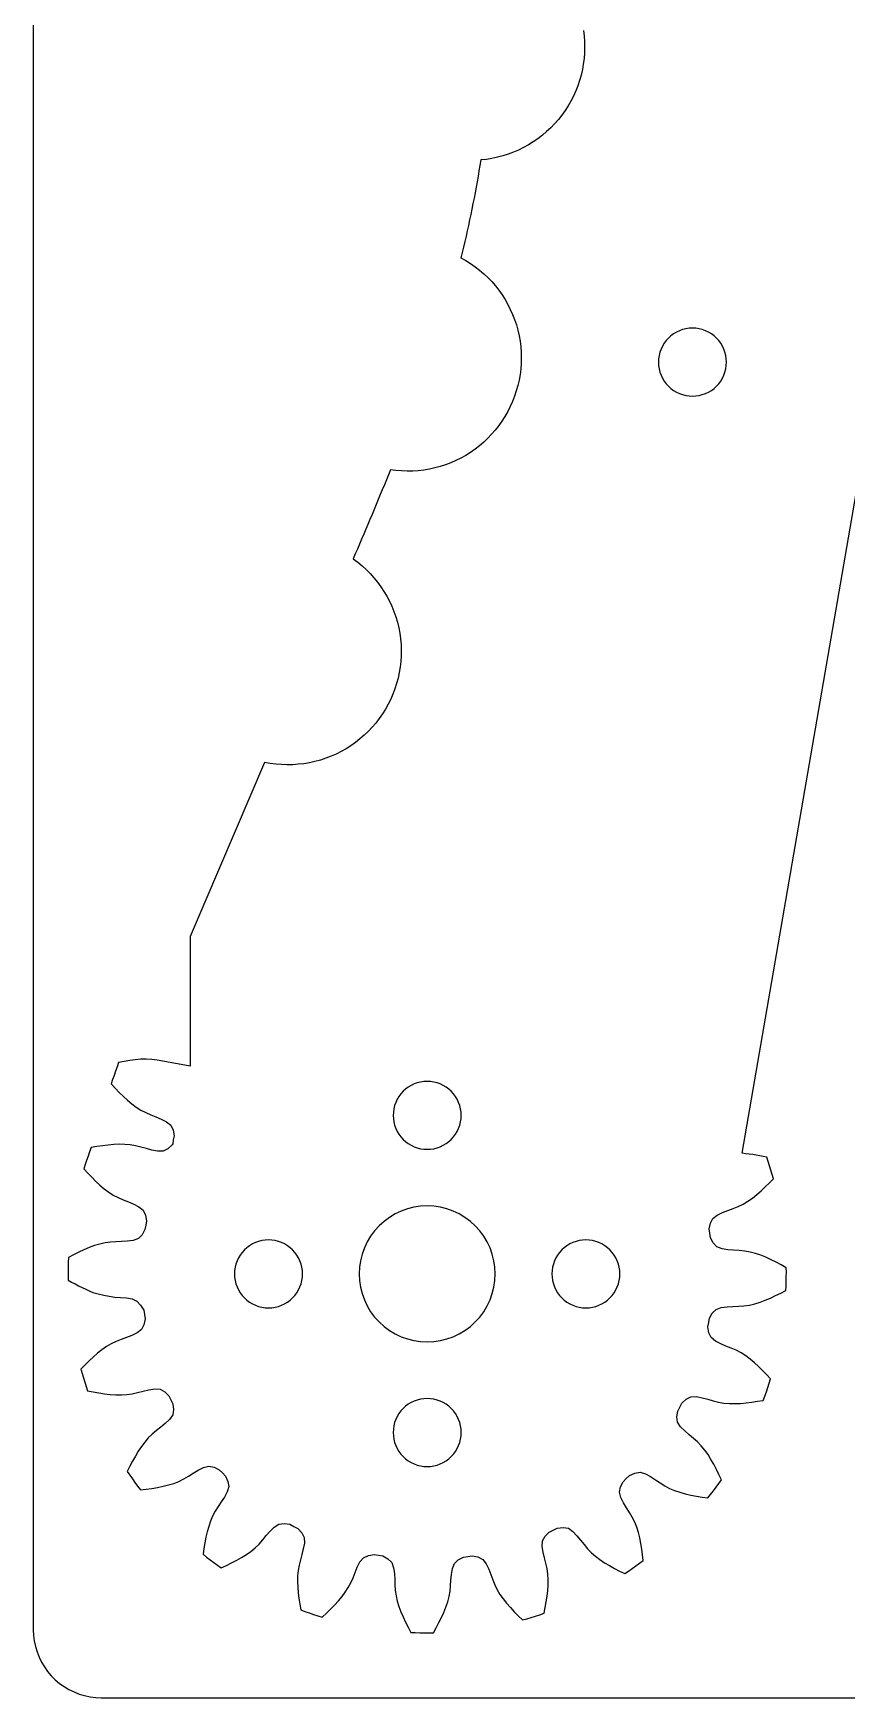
# Model space of a CAD drawing. Extents: x 1 to 481, y 1 to 148.
# Drawn here: x 101.5 to 137.4, y 1 to 74.5 of the extents above; entities that cross this region are included whole.
import ezdxf

# ---------------------------------------------------------------- set-up
doc = ezdxf.new("R2010")
doc.units = 0
doc.layers.get('0').update_dxf_attribs({"linetype": 'CONTINUOUS'})

msp = doc.modelspace()

# ---------------------------------------------------------------- linework, layer by layer
for p, q in [((101.504, 144.698), (101.504, 4)), ((132.775, 25.031), (141.403, 75.115)), ((125.765, 74.591), (125.795, 74.345)), ((125.795, 74.345), (125.813, 74.099)), ((125.812, 73.604), (125.793, 73.357)), ((125.819, 73.851), (125.812, 73.604)), ((125.813, 74.099), (125.819, 73.851)), ((125.72, 72.868), (125.665, 72.627)), ((125.763, 73.112), (125.72, 72.868)), ((125.793, 73.357), (125.763, 73.112)), ((125.519, 72.154), (125.429, 71.923)), ((125.598, 72.388), (125.519, 72.154)), ((125.665, 72.627), (125.598, 72.388)), ((125.215, 71.477), (125.092, 71.262)), ((125.328, 71.697), (125.215, 71.477)), ((125.429, 71.923), (125.328, 71.697)), ((124.661, 70.659), (124.498, 70.473)), ((124.814, 70.853), (124.661, 70.659)), ((124.958, 71.054), (124.814, 70.853)), ((125.092, 71.262), (124.958, 71.054)), ((123.76, 69.815), (123.556, 69.674)), ((123.956, 69.965), (123.76, 69.815)), ((124.145, 70.126), (123.956, 69.965)), ((124.326, 70.295), (124.145, 70.126)), ((124.498, 70.473), (124.326, 70.295)), ((122.448, 69.131), (122.212, 69.056)), ((122.68, 69.218), (122.448, 69.131)), ((122.907, 69.315), (122.68, 69.218)), ((123.129, 69.424), (122.907, 69.315)), ((123.346, 69.544), (123.129, 69.424)), ((123.556, 69.674), (123.346, 69.544)), ((121.161, 68.393), (121.119, 68.152)), ((121.201, 68.635), (121.161, 68.393)), ((121.24, 68.876), (121.201, 68.635)), ((121.486, 68.903), (121.24, 68.876)), ((121.73, 68.942), (121.486, 68.903)), ((121.973, 68.993), (121.73, 68.942)), ((122.212, 69.056), (121.973, 68.993)), ((121.033, 67.67), (120.988, 67.429)), ((121.077, 67.911), (121.033, 67.67)), ((121.119, 68.152), (121.077, 67.911)), ((120.896, 66.948), (120.848, 66.708)), ((120.943, 67.189), (120.896, 66.948)), ((120.988, 67.429), (120.943, 67.189)), ((120.748, 66.229), (120.697, 65.989)), ((120.799, 66.468), (120.748, 66.229)), ((120.848, 66.708), (120.799, 66.468)), ((120.591, 65.511), (120.536, 65.273)), ((120.645, 65.75), (120.591, 65.511)), ((120.697, 65.989), (120.645, 65.75)), ((120.424, 64.796), (120.366, 64.558)), ((120.481, 65.034), (120.424, 64.796)), ((120.536, 65.273), (120.481, 65.034)), ((120.366, 64.558), (120.581, 64.438)), ((120.581, 64.438), (120.789, 64.307)), ((120.789, 64.307), (120.991, 64.165)), ((120.991, 64.165), (121.186, 64.015)), ((121.186, 64.015), (121.373, 63.854)), ((121.373, 63.854), (121.552, 63.685)), ((121.552, 63.685), (121.722, 63.507)), ((121.722, 63.507), (121.884, 63.32)), ((121.884, 63.32), (122.036, 63.127)), ((122.036, 63.127), (122.178, 62.925)), ((122.178, 62.925), (122.31, 62.717)), ((122.31, 62.717), (122.432, 62.503)), ((122.432, 62.503), (122.543, 62.283)), ((122.543, 62.283), (122.643, 62.058)), ((122.643, 62.058), (122.732, 61.828)), ((122.732, 61.828), (122.809, 61.594)), ((122.809, 61.594), (122.875, 61.357)), ((122.875, 61.357), (122.929, 61.117)), ((122.929, 61.117), (122.972, 60.874)), ((129.516, 61.013), (129.417, 60.904)), ((129.625, 61.112), (129.516, 61.013)), ((129.743, 61.199), (129.625, 61.112)), ((129.869, 61.275), (129.743, 61.199)), ((130.002, 61.338), (129.869, 61.275)), ((130.141, 61.388), (130.002, 61.338)), ((130.284, 61.423), (130.141, 61.388)), ((130.429, 61.445), (130.284, 61.423)), ((130.576, 61.452), (130.429, 61.445)), ((130.723, 61.445), (130.576, 61.452)), ((130.869, 61.423), (130.723, 61.445)), ((131.012, 61.388), (130.869, 61.423)), ((131.15, 61.338), (131.012, 61.388)), ((131.283, 61.275), (131.15, 61.338)), ((131.41, 61.199), (131.283, 61.275)), ((131.528, 61.112), (131.41, 61.199)), ((131.637, 61.013), (131.528, 61.112)), ((131.736, 60.904), (131.637, 61.013)), ((122.972, 60.874), (123.002, 60.629)), ((123.002, 60.629), (123.02, 60.384)), ((123.02, 60.384), (123.026, 60.137)), ((129.105, 60.245), (129.083, 60.099)), ((129.141, 60.388), (129.105, 60.245)), ((129.19, 60.526), (129.141, 60.388)), ((129.253, 60.659), (129.19, 60.526)), ((129.329, 60.786), (129.253, 60.659)), ((129.417, 60.904), (129.329, 60.786)), ((131.823, 60.786), (131.736, 60.904)), ((131.899, 60.659), (131.823, 60.786)), ((131.962, 60.526), (131.899, 60.659)), ((132.012, 60.388), (131.962, 60.526)), ((132.047, 60.245), (132.012, 60.388)), ((132.069, 60.099), (132.047, 60.245)), ((123.001, 59.645), (122.971, 59.401)), ((123.02, 59.891), (123.001, 59.645)), ((123.026, 60.137), (123.02, 59.891)), ((129.083, 60.099), (129.076, 59.952)), ((129.076, 59.952), (129.083, 59.805)), ((129.083, 59.805), (129.105, 59.66)), ((129.105, 59.66), (129.141, 59.517)), ((129.141, 59.517), (129.19, 59.378)), ((131.962, 59.378), (132.012, 59.517)), ((132.012, 59.517), (132.047, 59.66)), ((132.047, 59.66), (132.069, 59.805)), ((132.076, 59.952), (132.069, 60.099)), ((132.069, 59.805), (132.076, 59.952)), ((122.874, 58.918), (122.808, 58.68)), ((122.928, 59.158), (122.874, 58.918)), ((122.971, 59.401), (122.928, 59.158)), ((129.19, 59.378), (129.253, 59.245)), ((129.253, 59.245), (129.329, 59.119)), ((129.329, 59.119), (129.417, 59.001)), ((129.417, 59.001), (129.516, 58.892)), ((129.516, 58.892), (129.625, 58.793)), ((129.625, 58.793), (129.743, 58.705)), ((131.41, 58.705), (131.528, 58.793)), ((131.528, 58.793), (131.637, 58.892)), ((131.637, 58.892), (131.736, 59.001)), ((131.736, 59.001), (131.823, 59.119)), ((131.823, 59.119), (131.899, 59.245)), ((131.899, 59.245), (131.962, 59.378)), ((122.641, 58.217), (122.541, 57.992)), ((122.73, 58.446), (122.641, 58.217)), ((122.808, 58.68), (122.73, 58.446)), ((129.743, 58.705), (129.869, 58.629)), ((129.869, 58.629), (130.002, 58.566)), ((130.002, 58.566), (130.141, 58.517)), ((130.141, 58.517), (130.284, 58.481)), ((130.284, 58.481), (130.429, 58.459)), ((130.429, 58.459), (130.576, 58.452)), ((130.576, 58.452), (130.723, 58.459)), ((130.723, 58.459), (130.869, 58.481)), ((130.869, 58.481), (131.012, 58.517)), ((131.012, 58.517), (131.15, 58.566)), ((131.15, 58.566), (131.283, 58.629)), ((131.283, 58.629), (131.41, 58.705)), ((122.175, 57.35), (122.033, 57.149)), ((122.307, 57.558), (122.175, 57.35)), ((122.429, 57.772), (122.307, 57.558)), ((122.541, 57.992), (122.429, 57.772)), ((121.548, 56.591), (121.369, 56.422)), ((121.719, 56.769), (121.548, 56.591)), ((121.88, 56.955), (121.719, 56.769)), ((122.033, 57.149), (121.88, 56.955)), ((120.576, 55.839), (120.361, 55.719)), ((120.785, 55.97), (120.576, 55.839)), ((120.987, 56.111), (120.785, 55.97)), ((121.182, 56.262), (120.987, 56.111)), ((121.369, 56.422), (121.182, 56.262)), ((117.255, 55.2), (117.166, 54.98)), ((117.5, 55.168), (117.255, 55.2)), ((117.745, 55.148), (117.5, 55.168)), ((117.992, 55.14), (117.745, 55.148)), ((118.238, 55.144), (117.992, 55.14)), ((118.484, 55.161), (118.238, 55.144)), ((118.729, 55.19), (118.484, 55.161)), ((118.972, 55.23), (118.729, 55.19)), ((119.212, 55.283), (118.972, 55.23)), ((119.45, 55.347), (119.212, 55.283)), ((119.685, 55.423), (119.45, 55.347)), ((119.915, 55.511), (119.685, 55.423)), ((120.141, 55.609), (119.915, 55.511)), ((120.361, 55.719), (120.141, 55.609)), ((116.987, 54.542), (116.897, 54.323)), ((117.077, 54.761), (116.987, 54.542)), ((117.166, 54.98), (117.077, 54.761)), ((116.627, 53.666), (116.537, 53.447)), ((116.718, 53.885), (116.627, 53.666)), ((116.808, 54.104), (116.718, 53.885)), ((116.897, 54.323), (116.808, 54.104)), ((116.354, 53.01), (116.262, 52.792)), ((116.446, 53.228), (116.354, 53.01)), ((116.537, 53.447), (116.446, 53.228)), ((116.077, 52.356), (115.984, 52.138)), ((116.17, 52.574), (116.077, 52.356)), ((116.262, 52.792), (116.17, 52.574)), ((115.705, 51.485), (115.611, 51.267)), ((115.798, 51.702), (115.705, 51.485)), ((115.891, 51.92), (115.798, 51.702)), ((115.984, 52.138), (115.891, 51.92)), ((115.611, 51.267), (115.811, 51.119)), ((115.811, 51.119), (116.003, 50.961)), ((116.003, 50.961), (116.187, 50.794)), ((116.187, 50.794), (116.362, 50.618)), ((116.362, 50.618), (116.529, 50.433)), ((116.529, 50.433), (116.686, 50.241)), ((116.686, 50.241), (116.833, 50.041)), ((116.833, 50.041), (116.97, 49.833)), ((116.97, 49.833), (117.097, 49.619)), ((117.097, 49.619), (117.213, 49.399)), ((117.213, 49.399), (117.317, 49.174)), ((117.317, 49.174), (117.411, 48.944)), ((117.411, 48.944), (117.493, 48.709)), ((117.493, 48.709), (117.563, 48.471)), ((117.563, 48.471), (117.621, 48.229)), ((117.621, 48.229), (117.667, 47.985)), ((117.667, 47.985), (117.701, 47.738)), ((117.701, 47.738), (117.723, 47.491)), ((117.723, 47.491), (117.732, 47.242)), ((117.732, 47.242), (117.729, 46.994)), ((117.686, 46.499), (117.646, 46.253)), ((117.714, 46.746), (117.686, 46.499)), ((117.729, 46.994), (117.714, 46.746)), ((117.53, 45.77), (117.454, 45.534)), ((117.594, 46.01), (117.53, 45.77)), ((117.646, 46.253), (117.594, 46.01)), ((117.157, 44.85), (117.036, 44.633)), ((117.267, 45.073), (117.157, 44.85)), ((117.366, 45.301), (117.267, 45.073)), ((117.454, 45.534), (117.366, 45.301)), ((116.762, 44.219), (116.61, 44.022)), ((116.904, 44.422), (116.762, 44.219)), ((117.036, 44.633), (116.904, 44.422)), ((116.098, 43.481), (115.91, 43.318)), ((116.277, 43.653), (116.098, 43.481)), ((116.448, 43.833), (116.277, 43.653)), ((116.61, 44.022), (116.448, 43.833)), ((114.862, 42.655), (114.635, 42.555)), ((115.084, 42.767), (114.862, 42.655)), ((115.301, 42.889), (115.084, 42.767)), ((115.511, 43.022), (115.301, 42.889)), ((115.714, 43.165), (115.511, 43.022)), ((115.91, 43.318), (115.714, 43.165)), ((111.708, 42.285), (108.422, 34.598)), ((111.952, 42.24), (111.708, 42.285)), ((112.199, 42.208), (111.952, 42.24)), ((112.447, 42.187), (112.199, 42.208)), ((112.695, 42.179), (112.447, 42.187)), ((112.944, 42.184), (112.695, 42.179)), ((113.192, 42.2), (112.944, 42.184)), ((113.438, 42.229), (113.192, 42.2)), ((113.684, 42.27), (113.438, 42.229)), ((113.926, 42.324), (113.684, 42.27)), ((114.166, 42.389), (113.926, 42.324)), ((114.402, 42.466), (114.166, 42.389)), ((114.635, 42.555), (114.402, 42.466)), ((108.422, 34.598), (108.422, 28.876)), ((105.131, 28.66), (105.066, 28.471)), ((105.198, 28.849), (105.131, 28.66)), ((105.267, 29.036), (105.198, 28.849)), ((105.511, 29.082), (105.267, 29.036)), ((105.756, 29.123), (105.511, 29.082)), ((106, 29.157), (105.756, 29.123)), ((106.244, 29.179), (106, 29.157)), ((106.487, 29.187), (106.244, 29.179)), ((106.73, 29.176), (106.487, 29.187)), ((106.973, 29.146), (106.73, 29.176)), ((107.215, 29.104), (106.973, 29.146)), ((107.457, 29.056), (107.215, 29.104)), ((107.698, 29.01), (107.457, 29.056)), ((107.939, 28.964), (107.698, 29.01)), ((108.18, 28.92), (107.939, 28.964)), ((108.422, 28.876), (108.18, 28.92)), ((105.004, 28.281), (104.944, 28.09)), ((104.944, 28.09), (105.119, 27.904)), ((105.066, 28.471), (105.004, 28.281)), ((118.043, 27.953), (117.925, 27.865)), ((118.17, 28.029), (118.043, 27.953)), ((118.303, 28.092), (118.17, 28.029)), ((118.441, 28.141), (118.303, 28.092)), ((118.584, 28.177), (118.441, 28.141)), ((118.73, 28.199), (118.584, 28.177)), ((118.877, 28.206), (118.73, 28.199)), ((119.024, 28.199), (118.877, 28.206)), ((119.169, 28.177), (119.024, 28.199)), ((119.312, 28.141), (119.169, 28.177)), ((119.451, 28.092), (119.312, 28.141)), ((119.584, 28.029), (119.451, 28.092)), ((119.71, 27.953), (119.584, 28.029)), ((119.828, 27.865), (119.71, 27.953)), ((105.119, 27.904), (105.295, 27.72)), ((105.295, 27.72), (105.475, 27.542)), ((105.475, 27.542), (105.658, 27.372)), ((105.658, 27.372), (105.847, 27.213)), ((105.847, 27.213), (106.043, 27.067)), ((117.491, 27.28), (117.441, 27.141)), ((117.554, 27.413), (117.491, 27.28)), ((117.63, 27.539), (117.554, 27.413)), ((117.717, 27.658), (117.63, 27.539)), ((117.816, 27.767), (117.717, 27.658)), ((117.925, 27.865), (117.816, 27.767)), ((119.937, 27.767), (119.828, 27.865)), ((120.036, 27.658), (119.937, 27.767)), ((120.124, 27.539), (120.036, 27.658)), ((120.2, 27.413), (120.124, 27.539)), ((120.263, 27.28), (120.2, 27.413)), ((120.312, 27.141), (120.263, 27.28)), ((106.043, 27.067), (106.247, 26.937)), ((106.247, 26.937), (106.461, 26.826)), ((106.461, 26.826), (106.683, 26.729)), ((106.683, 26.729), (106.913, 26.637)), ((106.913, 26.637), (107.146, 26.538)), ((107.146, 26.538), (107.377, 26.422)), ((117.384, 26.853), (117.377, 26.706)), ((117.377, 26.706), (117.384, 26.559)), ((117.406, 26.999), (117.384, 26.853)), ((117.384, 26.559), (117.406, 26.413)), ((117.441, 27.141), (117.406, 26.999)), ((120.348, 26.999), (120.312, 27.141)), ((120.37, 26.853), (120.348, 26.999)), ((120.348, 26.413), (120.37, 26.559)), ((120.377, 26.706), (120.37, 26.853)), ((120.37, 26.559), (120.377, 26.706)), ((107.377, 26.422), (107.567, 26.267)), ((107.567, 26.267), (107.669, 26.051)), ((107.669, 26.051), (107.711, 25.797)), ((107.711, 25.797), (107.679, 25.625)), ((117.406, 26.413), (117.441, 26.27)), ((117.441, 26.27), (117.491, 26.132)), ((117.491, 26.132), (117.554, 25.999)), ((117.554, 25.999), (117.63, 25.873)), ((117.63, 25.873), (117.717, 25.754)), ((117.717, 25.754), (117.816, 25.645)), ((119.937, 25.645), (120.036, 25.754)), ((120.036, 25.754), (120.124, 25.873)), ((120.124, 25.873), (120.2, 25.999)), ((120.2, 25.999), (120.263, 26.132)), ((120.263, 26.132), (120.312, 26.27)), ((120.312, 26.27), (120.348, 26.413)), ((103.984, 25.098), (103.917, 24.909)), ((104.053, 25.286), (103.984, 25.098)), ((104.305, 25.326), (104.053, 25.286)), ((104.555, 25.363), (104.305, 25.326)), ((104.805, 25.395), (104.555, 25.363)), ((105.053, 25.417), (104.805, 25.395)), ((105.298, 25.428), (105.053, 25.417)), ((105.542, 25.425), (105.298, 25.428)), ((105.782, 25.404), (105.542, 25.425)), ((106.018, 25.362), (105.782, 25.404)), ((106.253, 25.304), (106.018, 25.362)), ((106.49, 25.237), (106.253, 25.304)), ((106.733, 25.172), (106.49, 25.237)), ((106.986, 25.121), (106.733, 25.172)), ((107.23, 25.125), (106.986, 25.121)), ((107.444, 25.229), (107.23, 25.125)), ((107.635, 25.4), (107.444, 25.229)), ((107.651, 25.453), (107.635, 25.4)), ((107.679, 25.625), (107.651, 25.453)), ((117.816, 25.645), (117.925, 25.546)), ((117.925, 25.546), (118.043, 25.459)), ((118.043, 25.459), (118.17, 25.383)), ((118.17, 25.383), (118.303, 25.32)), ((118.303, 25.32), (118.441, 25.271)), ((118.441, 25.271), (118.584, 25.235)), ((118.584, 25.235), (118.73, 25.213)), ((118.73, 25.213), (118.877, 25.206)), ((118.877, 25.206), (119.024, 25.213)), ((119.024, 25.213), (119.169, 25.235)), ((119.169, 25.235), (119.312, 25.271)), ((119.312, 25.271), (119.451, 25.32)), ((119.451, 25.32), (119.584, 25.383)), ((119.584, 25.383), (119.71, 25.459)), ((119.71, 25.459), (119.828, 25.546)), ((119.828, 25.546), (119.937, 25.645)), ((132.93, 25.013), (132.775, 25.031)), ((133.085, 24.995), (132.93, 25.013)), ((133.24, 24.973), (133.085, 24.995)), ((103.79, 24.53), (103.731, 24.339)), ((103.731, 24.339), (103.906, 24.153)), ((103.853, 24.72), (103.79, 24.53)), ((103.917, 24.909), (103.853, 24.72)), ((133.394, 24.948), (133.24, 24.973)), ((133.548, 24.92), (133.394, 24.948)), ((133.702, 24.891), (133.548, 24.92)), ((133.856, 24.86), (133.702, 24.891)), ((133.92, 24.67), (133.856, 24.86)), ((133.981, 24.48), (133.92, 24.67)), ((134.04, 24.288), (133.981, 24.48)), ((134.097, 24.096), (134.04, 24.288)), ((103.906, 24.153), (104.082, 23.97)), ((104.082, 23.97), (104.261, 23.792)), ((104.261, 23.792), (104.445, 23.622)), ((104.445, 23.622), (104.634, 23.462)), ((133.605, 23.372), (133.789, 23.545)), ((133.789, 23.545), (133.971, 23.723)), ((133.971, 23.723), (134.151, 23.904)), ((134.151, 23.904), (134.097, 24.096)), ((104.634, 23.462), (104.829, 23.316)), ((104.829, 23.316), (105.033, 23.187)), ((105.033, 23.187), (105.247, 23.075)), ((105.247, 23.075), (105.47, 22.978)), ((105.47, 22.978), (105.699, 22.886)), ((105.699, 22.886), (105.932, 22.788)), ((105.932, 22.788), (106.164, 22.671)), ((132.599, 22.684), (132.816, 22.789)), ((132.816, 22.789), (133.024, 22.913)), ((133.024, 22.913), (133.223, 23.053)), ((133.223, 23.053), (133.417, 23.207)), ((133.417, 23.207), (133.605, 23.372)), ((106.164, 22.671), (106.354, 22.516)), ((106.354, 22.516), (106.455, 22.301)), ((106.455, 22.301), (106.497, 22.047)), ((106.497, 22.047), (106.462, 21.854)), ((117.21, 22.2), (116.974, 22.025)), ((117.463, 22.352), (117.21, 22.2)), ((117.729, 22.478), (117.463, 22.352)), ((118.006, 22.577), (117.729, 22.478)), ((118.291, 22.648), (118.006, 22.577)), ((118.583, 22.691), (118.291, 22.648)), ((118.877, 22.706), (118.583, 22.691)), ((119.171, 22.691), (118.877, 22.706)), ((119.462, 22.648), (119.171, 22.691)), ((119.748, 22.577), (119.462, 22.648)), ((120.025, 22.478), (119.748, 22.577)), ((120.291, 22.352), (120.025, 22.478)), ((120.543, 22.2), (120.291, 22.352)), ((120.78, 22.025), (120.543, 22.2)), ((131.37, 21.944), (131.477, 22.157)), ((131.477, 22.157), (131.671, 22.307)), ((131.671, 22.307), (131.906, 22.416)), ((131.906, 22.416), (132.142, 22.508)), ((132.142, 22.508), (132.374, 22.594)), ((132.374, 22.594), (132.599, 22.684)), ((106.305, 21.435), (106.137, 21.267)), ((106.43, 21.661), (106.305, 21.435)), ((106.462, 21.854), (106.43, 21.661)), ((116.382, 21.373), (116.231, 21.12)), ((116.558, 21.609), (116.382, 21.373)), ((116.755, 21.827), (116.558, 21.609)), ((116.974, 22.025), (116.755, 21.827)), ((120.998, 21.827), (120.78, 22.025)), ((121.196, 21.609), (120.998, 21.827)), ((121.371, 21.373), (121.196, 21.609)), ((121.522, 21.12), (121.371, 21.373)), ((131.32, 21.692), (131.37, 21.944)), ((131.35, 21.498), (131.32, 21.692)), ((131.376, 21.304), (131.35, 21.498)), ((103.51, 20.661), (103.282, 20.548)), ((103.738, 20.769), (103.51, 20.661)), ((103.968, 20.867), (103.738, 20.769)), ((104.199, 20.954), (103.968, 20.867)), ((104.433, 21.025), (104.199, 20.954)), ((104.669, 21.079), (104.433, 21.025)), ((104.907, 21.112), (104.669, 21.079)), ((105.149, 21.129), (104.907, 21.112)), ((105.396, 21.138), (105.149, 21.129)), ((105.649, 21.153), (105.396, 21.138)), ((105.906, 21.184), (105.649, 21.153)), ((106.137, 21.267), (105.906, 21.184)), ((110.717, 20.658), (110.63, 20.539)), ((110.816, 20.767), (110.717, 20.658)), ((110.925, 20.865), (110.816, 20.767)), ((111.043, 20.953), (110.925, 20.865)), ((111.17, 21.029), (111.043, 20.953)), ((111.303, 21.092), (111.17, 21.029)), ((111.441, 21.141), (111.303, 21.092)), ((111.584, 21.177), (111.441, 21.141)), ((111.73, 21.199), (111.584, 21.177)), ((111.877, 21.206), (111.73, 21.199)), ((112.024, 21.199), (111.877, 21.206)), ((112.169, 21.177), (112.024, 21.199)), ((112.312, 21.141), (112.169, 21.177)), ((112.451, 21.092), (112.312, 21.141)), ((112.584, 21.029), (112.451, 21.092)), ((112.71, 20.953), (112.584, 21.029)), ((112.828, 20.865), (112.71, 20.953)), ((112.937, 20.767), (112.828, 20.865)), ((113.036, 20.658), (112.937, 20.767)), ((113.124, 20.539), (113.036, 20.658)), ((116.006, 20.577), (115.934, 20.291)), ((116.105, 20.854), (116.006, 20.577)), ((116.231, 21.12), (116.105, 20.854)), ((121.648, 20.854), (121.522, 21.12)), ((121.748, 20.577), (121.648, 20.854)), ((121.819, 20.291), (121.748, 20.577)), ((124.717, 20.658), (124.63, 20.539)), ((124.816, 20.767), (124.717, 20.658)), ((124.925, 20.865), (124.816, 20.767)), ((125.043, 20.953), (124.925, 20.865)), ((125.17, 21.029), (125.043, 20.953)), ((125.303, 21.092), (125.17, 21.029)), ((125.441, 21.141), (125.303, 21.092)), ((125.584, 21.177), (125.441, 21.141)), ((125.73, 21.199), (125.584, 21.177)), ((125.877, 21.206), (125.73, 21.199)), ((126.024, 21.199), (125.877, 21.206)), ((126.169, 21.177), (126.024, 21.199)), ((126.312, 21.141), (126.169, 21.177)), ((126.451, 21.092), (126.312, 21.141)), ((126.584, 21.029), (126.451, 21.092)), ((126.71, 20.953), (126.584, 21.029)), ((126.828, 20.865), (126.71, 20.953)), ((126.937, 20.767), (126.828, 20.865)), ((127.036, 20.658), (126.937, 20.767)), ((127.124, 20.539), (127.036, 20.658)), ((131.494, 21.076), (131.376, 21.304)), ((131.658, 20.902), (131.494, 21.076)), ((131.886, 20.813), (131.658, 20.902)), ((132.142, 20.774), (131.886, 20.813)), ((132.394, 20.752), (132.142, 20.774)), ((132.641, 20.735), (132.394, 20.752)), ((132.882, 20.712), (132.641, 20.735)), ((133.12, 20.672), (132.882, 20.712)), ((133.354, 20.612), (133.12, 20.672)), ((133.586, 20.534), (133.354, 20.612)), ((103.041, 20.032), (103.038, 19.832)), ((103.047, 20.232), (103.041, 20.032)), ((103.054, 20.432), (103.047, 20.232)), ((103.282, 20.548), (103.054, 20.432)), ((110.384, 19.853), (110.377, 19.706)), ((110.406, 19.999), (110.384, 19.853)), ((110.441, 20.141), (110.406, 19.999)), ((110.491, 20.28), (110.441, 20.141)), ((110.554, 20.413), (110.491, 20.28)), ((110.63, 20.539), (110.554, 20.413)), ((113.2, 20.413), (113.124, 20.539)), ((113.263, 20.28), (113.2, 20.413)), ((113.312, 20.141), (113.263, 20.28)), ((113.348, 19.999), (113.312, 20.141)), ((113.37, 19.853), (113.348, 19.999)), ((113.377, 19.706), (113.37, 19.853)), ((115.891, 20), (115.877, 19.706)), ((115.934, 20.291), (115.891, 20)), ((121.862, 20), (121.819, 20.291)), ((121.877, 19.706), (121.862, 20)), ((124.384, 19.853), (124.377, 19.706)), ((124.406, 19.999), (124.384, 19.853)), ((124.441, 20.141), (124.406, 19.999)), ((124.491, 20.28), (124.441, 20.141)), ((124.554, 20.413), (124.491, 20.28)), ((124.63, 20.539), (124.554, 20.413)), ((127.2, 20.413), (127.124, 20.539)), ((127.263, 20.28), (127.2, 20.413)), ((127.312, 20.141), (127.263, 20.28)), ((127.348, 19.999), (127.312, 20.141)), ((127.37, 19.853), (127.348, 19.999)), ((127.377, 19.706), (127.37, 19.853)), ((133.814, 20.44), (133.586, 20.534)), ((134.041, 20.335), (133.814, 20.44)), ((134.267, 20.222), (134.041, 20.335)), ((134.491, 20.102), (134.267, 20.222)), ((134.715, 19.979), (134.491, 20.102)), ((134.718, 19.779), (134.715, 19.979)), ((103.038, 19.832), (103.038, 19.631)), ((103.038, 19.631), (103.04, 19.431)), ((103.04, 19.431), (103.192, 19.346)), ((103.192, 19.346), (103.345, 19.262)), ((103.345, 19.262), (103.499, 19.18)), ((103.499, 19.18), (103.656, 19.103)), ((103.656, 19.103), (103.814, 19.03)), ((110.377, 19.706), (110.384, 19.559)), ((110.384, 19.559), (110.406, 19.413)), ((110.406, 19.413), (110.441, 19.27)), ((110.441, 19.27), (110.491, 19.132)), ((110.491, 19.132), (110.554, 18.999)), ((113.2, 18.999), (113.263, 19.132)), ((113.263, 19.132), (113.312, 19.27)), ((113.312, 19.27), (113.348, 19.413)), ((113.348, 19.413), (113.37, 19.559)), ((113.37, 19.559), (113.377, 19.706)), ((115.877, 19.706), (115.891, 19.412)), ((115.891, 19.412), (115.934, 19.121)), ((115.934, 19.121), (116.006, 18.835)), ((121.748, 18.835), (121.819, 19.121)), ((121.819, 19.121), (121.862, 19.412)), ((121.862, 19.412), (121.877, 19.706)), ((124.377, 19.706), (124.384, 19.559)), ((124.384, 19.559), (124.406, 19.413)), ((124.406, 19.413), (124.441, 19.27)), ((124.441, 19.27), (124.491, 19.132)), ((124.491, 19.132), (124.554, 18.999)), ((127.2, 18.999), (127.263, 19.132)), ((127.263, 19.132), (127.312, 19.27)), ((127.312, 19.27), (127.348, 19.413)), ((127.348, 19.413), (127.37, 19.559)), ((127.37, 19.559), (127.377, 19.706)), ((134.701, 18.979), (134.709, 19.179)), ((134.709, 19.179), (134.714, 19.379)), ((134.714, 19.379), (134.717, 19.579)), ((134.717, 19.579), (134.718, 19.779)), ((103.814, 19.03), (103.973, 18.958)), ((103.973, 18.958), (104.133, 18.888)), ((104.133, 18.888), (104.37, 18.829)), ((104.37, 18.829), (104.608, 18.773)), ((104.608, 18.773), (104.85, 18.724)), ((104.85, 18.724), (105.097, 18.686)), ((105.097, 18.686), (105.352, 18.661)), ((105.352, 18.661), (105.611, 18.647)), ((105.611, 18.647), (105.857, 18.608)), ((105.857, 18.608), (106.065, 18.503)), ((106.065, 18.503), (106.233, 18.324)), ((110.554, 18.999), (110.63, 18.873)), ((110.63, 18.873), (110.717, 18.754)), ((110.717, 18.754), (110.816, 18.645)), ((110.816, 18.645), (110.925, 18.546)), ((110.925, 18.546), (111.043, 18.459)), ((111.043, 18.459), (111.17, 18.383)), ((111.17, 18.383), (111.303, 18.32)), ((112.451, 18.32), (112.584, 18.383)), ((112.584, 18.383), (112.71, 18.459)), ((112.71, 18.459), (112.828, 18.546)), ((112.828, 18.546), (112.937, 18.645)), ((112.937, 18.645), (113.036, 18.754)), ((113.036, 18.754), (113.124, 18.873)), ((113.124, 18.873), (113.2, 18.999)), ((116.006, 18.835), (116.105, 18.558)), ((116.105, 18.558), (116.231, 18.292)), ((121.522, 18.292), (121.648, 18.558)), ((121.648, 18.558), (121.748, 18.835)), ((124.554, 18.999), (124.63, 18.873)), ((124.63, 18.873), (124.717, 18.754)), ((124.717, 18.754), (124.816, 18.645)), ((124.816, 18.645), (124.925, 18.546)), ((124.925, 18.546), (125.043, 18.459)), ((125.043, 18.459), (125.17, 18.383)), ((125.17, 18.383), (125.303, 18.32)), ((126.451, 18.32), (126.584, 18.383)), ((126.584, 18.383), (126.71, 18.459)), ((126.71, 18.459), (126.828, 18.546)), ((126.828, 18.546), (126.937, 18.645)), ((126.937, 18.645), (127.036, 18.754)), ((127.036, 18.754), (127.124, 18.873)), ((127.124, 18.873), (127.2, 18.999)), ((133.086, 18.331), (133.322, 18.385)), ((133.322, 18.385), (133.556, 18.456)), ((133.556, 18.456), (133.787, 18.543)), ((133.787, 18.543), (134.017, 18.641)), ((134.017, 18.641), (134.246, 18.749)), ((134.246, 18.749), (134.474, 18.862)), ((134.474, 18.862), (134.701, 18.979)), ((106.233, 18.324), (106.38, 18.106)), ((106.38, 18.106), (106.406, 17.912)), ((106.435, 17.719), (106.386, 17.466)), ((106.406, 17.912), (106.435, 17.719)), ((111.303, 18.32), (111.441, 18.271)), ((111.441, 18.271), (111.584, 18.235)), ((111.584, 18.235), (111.73, 18.213)), ((111.73, 18.213), (111.877, 18.206)), ((111.877, 18.206), (112.024, 18.213)), ((112.024, 18.213), (112.169, 18.235)), ((112.169, 18.235), (112.312, 18.271)), ((112.312, 18.271), (112.451, 18.32)), ((116.231, 18.292), (116.382, 18.039)), ((116.382, 18.039), (116.558, 17.803)), ((116.558, 17.803), (116.755, 17.585)), ((120.998, 17.585), (121.196, 17.803)), ((121.196, 17.803), (121.371, 18.039)), ((121.371, 18.039), (121.522, 18.292)), ((125.303, 18.32), (125.441, 18.271)), ((125.441, 18.271), (125.584, 18.235)), ((125.584, 18.235), (125.73, 18.213)), ((125.73, 18.213), (125.877, 18.206)), ((125.877, 18.206), (126.024, 18.213)), ((126.024, 18.213), (126.169, 18.235)), ((126.169, 18.235), (126.312, 18.271)), ((126.312, 18.271), (126.451, 18.32)), ((131.293, 17.556), (131.325, 17.75)), ((131.325, 17.75), (131.45, 17.974)), ((131.45, 17.974), (131.618, 18.143)), ((131.618, 18.143), (131.849, 18.226)), ((131.849, 18.226), (132.106, 18.258)), ((132.106, 18.258), (132.358, 18.272)), ((132.358, 18.272), (132.605, 18.282)), ((132.605, 18.282), (132.848, 18.298)), ((132.848, 18.298), (133.086, 18.331)), ((105.614, 16.902), (105.382, 16.817)), ((105.85, 16.994), (105.614, 16.902)), ((106.084, 17.104), (105.85, 16.994)), ((106.278, 17.253), (106.084, 17.104)), ((106.386, 17.466), (106.278, 17.253)), ((116.755, 17.585), (116.974, 17.387)), ((116.974, 17.387), (117.21, 17.212)), ((117.21, 17.212), (117.463, 17.06)), ((117.463, 17.06), (117.729, 16.934)), ((117.729, 16.934), (118.006, 16.835)), ((119.748, 16.835), (120.025, 16.934)), ((120.025, 16.934), (120.291, 17.06)), ((120.291, 17.06), (120.543, 17.212)), ((120.543, 17.212), (120.78, 17.387)), ((120.78, 17.387), (120.998, 17.585)), ((131.258, 17.364), (131.293, 17.556)), ((131.3, 17.11), (131.258, 17.364)), ((131.402, 16.894), (131.3, 17.11)), ((104.339, 16.203), (104.151, 16.038)), ((104.532, 16.357), (104.339, 16.203)), ((104.732, 16.497), (104.532, 16.357)), ((104.94, 16.621), (104.732, 16.497)), ((105.156, 16.726), (104.94, 16.621)), ((105.382, 16.817), (105.156, 16.726)), ((118.006, 16.835), (118.291, 16.764)), ((118.291, 16.764), (118.583, 16.72)), ((118.583, 16.72), (118.877, 16.706)), ((118.877, 16.706), (119.171, 16.72)), ((119.171, 16.72), (119.462, 16.764)), ((119.462, 16.764), (119.748, 16.835)), ((131.592, 16.739), (131.402, 16.894)), ((131.823, 16.623), (131.592, 16.739)), ((132.056, 16.524), (131.823, 16.623)), ((132.286, 16.432), (132.056, 16.524)), ((132.508, 16.335), (132.286, 16.432)), ((132.722, 16.224), (132.508, 16.335)), ((132.926, 16.094), (132.722, 16.224)), ((103.785, 15.687), (103.604, 15.506)), ((103.604, 15.506), (103.659, 15.314)), ((103.966, 15.866), (103.785, 15.687)), ((104.151, 16.038), (103.966, 15.866)), ((133.122, 15.948), (132.926, 16.094)), ((133.311, 15.789), (133.122, 15.948)), ((133.494, 15.619), (133.311, 15.789)), ((133.673, 15.441), (133.494, 15.619)), ((133.85, 15.257), (133.673, 15.441)), ((103.659, 15.314), (103.715, 15.122)), ((103.715, 15.122), (103.774, 14.931)), ((103.774, 14.931), (103.836, 14.74)), ((103.836, 14.74), (103.9, 14.551)), ((134.025, 15.071), (133.85, 15.257)), ((133.903, 14.69), (133.965, 14.88)), ((133.965, 14.88), (134.025, 15.071)), ((103.9, 14.551), (104.15, 14.503)), ((104.15, 14.503), (104.401, 14.458)), ((104.401, 14.458), (104.65, 14.42)), ((104.65, 14.42), (104.898, 14.39)), ((104.898, 14.39), (105.145, 14.372)), ((105.145, 14.372), (105.389, 14.369)), ((105.389, 14.369), (105.63, 14.384)), ((105.63, 14.384), (105.869, 14.419)), ((105.869, 14.419), (106.106, 14.472)), ((106.106, 14.472), (106.346, 14.532)), ((106.346, 14.532), (106.593, 14.59)), ((106.593, 14.59), (106.848, 14.632)), ((106.848, 14.632), (107.093, 14.618)), ((107.093, 14.618), (107.302, 14.503)), ((107.302, 14.503), (107.485, 14.322)), ((107.485, 14.322), (107.57, 14.146)), ((107.57, 14.146), (107.658, 13.971)), ((107.658, 13.971), (107.689, 13.715)), ((118.17, 14.029), (118.043, 13.953)), ((118.303, 14.092), (118.17, 14.029)), ((118.441, 14.141), (118.303, 14.092)), ((118.584, 14.177), (118.441, 14.141)), ((118.73, 14.199), (118.584, 14.177)), ((118.877, 14.206), (118.73, 14.199)), ((119.024, 14.199), (118.877, 14.206)), ((119.169, 14.177), (119.024, 14.199)), ((119.312, 14.141), (119.169, 14.177)), ((119.451, 14.092), (119.312, 14.141)), ((119.584, 14.029), (119.451, 14.092)), ((119.71, 13.953), (119.584, 14.029)), ((130.022, 13.825), (130.112, 13.999)), ((130.112, 13.999), (130.3, 14.174)), ((130.3, 14.174), (130.512, 14.283)), ((130.512, 14.283), (130.757, 14.29)), ((130.757, 14.29), (131.011, 14.241)), ((131.011, 14.241), (131.256, 14.176)), ((131.256, 14.176), (131.494, 14.109)), ((131.494, 14.109), (131.729, 14.05)), ((131.729, 14.05), (131.966, 14.008)), ((131.966, 14.008), (132.207, 13.986)), ((132.207, 13.986), (132.452, 13.982)), ((132.452, 13.982), (132.698, 13.993)), ((132.698, 13.993), (132.948, 14.015)), ((132.948, 14.015), (133.198, 14.047)), ((133.198, 14.047), (133.45, 14.084)), ((133.45, 14.084), (133.702, 14.124)), ((133.702, 14.124), (133.771, 14.312)), ((133.771, 14.312), (133.838, 14.501)), ((133.838, 14.501), (133.903, 14.69)), ((107.514, 13.277), (107.325, 13.101)), ((107.653, 13.48), (107.514, 13.277)), ((107.689, 13.715), (107.653, 13.48)), ((117.491, 13.28), (117.441, 13.141)), ((117.554, 13.413), (117.491, 13.28)), ((117.63, 13.539), (117.554, 13.413)), ((117.717, 13.658), (117.63, 13.539)), ((117.816, 13.767), (117.717, 13.658)), ((117.925, 13.865), (117.816, 13.767)), ((118.043, 13.953), (117.925, 13.865)), ((119.828, 13.865), (119.71, 13.953)), ((119.937, 13.767), (119.828, 13.865)), ((120.036, 13.658), (119.937, 13.767)), ((120.124, 13.539), (120.036, 13.658)), ((120.2, 13.413), (120.124, 13.539)), ((120.263, 13.28), (120.2, 13.413)), ((120.312, 13.141), (120.263, 13.28)), ((129.89, 13.398), (129.929, 13.652)), ((129.92, 13.162), (129.89, 13.398)), ((129.929, 13.652), (130.022, 13.825)), ((106.749, 12.632), (106.575, 12.465)), ((106.935, 12.788), (106.749, 12.632)), ((107.129, 12.941), (106.935, 12.788)), ((107.325, 13.101), (107.129, 12.941)), ((117.384, 12.853), (117.377, 12.706)), ((117.377, 12.706), (117.384, 12.559)), ((117.406, 12.999), (117.384, 12.853)), ((117.384, 12.559), (117.406, 12.413)), ((117.441, 13.141), (117.406, 12.999)), ((120.348, 12.999), (120.312, 13.141)), ((120.37, 12.853), (120.348, 12.999)), ((120.348, 12.413), (120.37, 12.559)), ((120.377, 12.706), (120.37, 12.853)), ((120.37, 12.559), (120.377, 12.706)), ((130.053, 12.955), (129.92, 13.162)), ((130.237, 12.773), (130.053, 12.955)), ((130.428, 12.608), (130.237, 12.773)), ((130.618, 12.449), (130.428, 12.608)), ((106.133, 11.882), (106.005, 11.667)), ((106.269, 12.088), (106.133, 11.882)), ((106.416, 12.283), (106.269, 12.088)), ((106.575, 12.465), (106.416, 12.283)), ((117.406, 12.413), (117.441, 12.27)), ((117.441, 12.27), (117.491, 12.132)), ((117.491, 12.132), (117.554, 11.999)), ((117.554, 11.999), (117.63, 11.873)), ((117.63, 11.873), (117.717, 11.754)), ((120.036, 11.754), (120.124, 11.873)), ((120.124, 11.873), (120.2, 11.999)), ((120.2, 11.999), (120.263, 12.132)), ((120.263, 12.132), (120.312, 12.27)), ((120.312, 12.27), (120.348, 12.413)), ((130.8, 12.288), (130.618, 12.449)), ((130.968, 12.116), (130.8, 12.288)), ((131.122, 11.93), (130.968, 12.116)), ((131.263, 11.73), (131.122, 11.93)), ((105.765, 11.22), (105.649, 10.992)), ((105.883, 11.446), (105.765, 11.22)), ((106.005, 11.667), (105.883, 11.446)), ((108.558, 10.913), (108.775, 11.044)), ((108.775, 11.044), (109.005, 11.163)), ((109.005, 11.163), (109.242, 11.225)), ((109.242, 11.225), (109.476, 11.181)), ((109.476, 11.181), (109.706, 11.065)), ((109.706, 11.065), (109.842, 10.924)), ((117.717, 11.754), (117.816, 11.645)), ((117.816, 11.645), (117.925, 11.546)), ((117.925, 11.546), (118.043, 11.459)), ((118.043, 11.459), (118.17, 11.383)), ((118.17, 11.383), (118.303, 11.32)), ((118.303, 11.32), (118.441, 11.271)), ((118.441, 11.271), (118.584, 11.235)), ((118.584, 11.235), (118.73, 11.213)), ((118.73, 11.213), (118.877, 11.206)), ((118.877, 11.206), (119.024, 11.213)), ((119.024, 11.213), (119.169, 11.235)), ((119.169, 11.235), (119.312, 11.271)), ((119.312, 11.271), (119.451, 11.32)), ((119.451, 11.32), (119.584, 11.383)), ((119.584, 11.383), (119.71, 11.459)), ((119.71, 11.459), (119.828, 11.546)), ((119.828, 11.546), (119.937, 11.645)), ((119.937, 11.645), (120.036, 11.754)), ((131.394, 11.521), (131.263, 11.73)), ((131.515, 11.302), (131.394, 11.521)), ((131.631, 11.078), (131.515, 11.302)), ((131.742, 10.849), (131.631, 11.078)), ((105.649, 10.992), (105.761, 10.826)), ((105.761, 10.826), (105.874, 10.661)), ((105.874, 10.661), (105.989, 10.497)), ((105.989, 10.497), (106.106, 10.335)), ((106.106, 10.335), (106.226, 10.174)), ((106.98, 10.282), (107.225, 10.331)), ((107.225, 10.331), (107.465, 10.39)), ((107.465, 10.39), (107.699, 10.462)), ((107.699, 10.462), (107.924, 10.551)), ((107.924, 10.551), (108.139, 10.658)), ((108.139, 10.658), (108.349, 10.782)), ((108.349, 10.782), (108.558, 10.913)), ((109.842, 10.924), (109.979, 10.785)), ((109.979, 10.785), (110.088, 10.551)), ((110.126, 10.316), (110.057, 10.081)), ((110.088, 10.551), (110.126, 10.316)), ((127.358, 10.07), (127.402, 10.304)), ((127.402, 10.304), (127.518, 10.534)), ((127.518, 10.534), (127.659, 10.669)), ((127.659, 10.669), (127.798, 10.807)), ((127.798, 10.807), (128.031, 10.915)), ((128.031, 10.915), (128.266, 10.953)), ((128.266, 10.953), (128.502, 10.884)), ((128.502, 10.884), (128.728, 10.759)), ((128.728, 10.759), (128.941, 10.622)), ((128.941, 10.622), (129.147, 10.485)), ((129.147, 10.485), (129.352, 10.356)), ((129.352, 10.356), (129.565, 10.242)), ((131.498, 10.132), (131.618, 10.293)), ((131.618, 10.293), (131.736, 10.454)), ((131.736, 10.454), (131.852, 10.618)), ((131.852, 10.618), (131.742, 10.849)), ((106.226, 10.174), (106.479, 10.207)), ((106.479, 10.207), (106.731, 10.242)), ((106.731, 10.242), (106.98, 10.282)), ((109.794, 9.641), (109.657, 9.436)), ((109.931, 9.854), (109.794, 9.641)), ((110.057, 10.081), (109.931, 9.854)), ((127.42, 9.832), (127.358, 10.07)), ((127.539, 9.602), (127.42, 9.832)), ((127.67, 9.386), (127.539, 9.602)), ((129.565, 10.242), (129.787, 10.147)), ((129.787, 10.147), (130.018, 10.067)), ((130.018, 10.067), (130.257, 10.001)), ((130.257, 10.001), (130.501, 9.946)), ((130.501, 9.946), (130.749, 9.898)), ((130.749, 9.898), (131, 9.856)), ((131, 9.856), (131.252, 9.817)), ((131.252, 9.817), (131.376, 9.974)), ((131.376, 9.974), (131.498, 10.132)), ((109.414, 9.018), (109.319, 8.795)), ((109.528, 9.23), (109.414, 9.018)), ((109.657, 9.436), (109.528, 9.23)), ((127.801, 9.176), (127.67, 9.386)), ((127.924, 8.967), (127.801, 9.176)), ((128.032, 8.751), (127.924, 8.967)), ((109.119, 8.082), (109.071, 7.834)), ((109.174, 8.326), (109.119, 8.082)), ((109.24, 8.564), (109.174, 8.326)), ((109.319, 8.795), (109.24, 8.564)), ((111.622, 7.965), (111.78, 8.154)), ((111.78, 8.154), (111.946, 8.346)), ((111.946, 8.346), (112.128, 8.53)), ((112.128, 8.53), (112.334, 8.662)), ((112.334, 8.662), (112.571, 8.693)), ((112.571, 8.693), (112.825, 8.654)), ((112.825, 8.654), (112.998, 8.561)), ((112.998, 8.561), (113.171, 8.471)), ((113.171, 8.471), (113.346, 8.283)), ((113.346, 8.283), (113.455, 8.072)), ((123.965, 7.921), (124.08, 8.129)), ((124.08, 8.129), (124.261, 8.313)), ((124.261, 8.313), (124.437, 8.398)), ((124.437, 8.398), (124.612, 8.486)), ((124.612, 8.486), (124.868, 8.517)), ((124.868, 8.517), (125.103, 8.48)), ((125.103, 8.48), (125.305, 8.342)), ((125.305, 8.342), (125.482, 8.152)), ((125.482, 8.152), (125.642, 7.956)), ((128.12, 8.526), (128.032, 8.751)), ((128.193, 8.293), (128.12, 8.526)), ((128.252, 8.053), (128.193, 8.293)), ((109.029, 7.583), (108.989, 7.331)), ((109.071, 7.834), (109.029, 7.583)), ((110.903, 7.319), (111.102, 7.46)), ((111.102, 7.46), (111.289, 7.614)), ((111.289, 7.614), (111.461, 7.783)), ((111.461, 7.783), (111.622, 7.965)), ((113.413, 7.572), (113.349, 7.327)), ((113.463, 7.827), (113.413, 7.572)), ((113.455, 8.072), (113.463, 7.827)), ((123.951, 7.676), (123.965, 7.921)), ((123.993, 7.42), (123.951, 7.676)), ((124.051, 7.174), (123.993, 7.42)), ((125.642, 7.956), (125.795, 7.762)), ((125.795, 7.762), (125.951, 7.576)), ((125.951, 7.576), (126.118, 7.402)), ((126.118, 7.402), (126.3, 7.243)), ((128.3, 7.808), (128.252, 8.053)), ((128.341, 7.559), (128.3, 7.808)), ((128.376, 7.307), (128.341, 7.559)), ((108.989, 7.331), (109.146, 7.207)), ((109.146, 7.207), (109.305, 7.085)), ((109.305, 7.085), (109.465, 6.965)), ((109.465, 6.965), (109.627, 6.847)), ((109.627, 6.847), (109.79, 6.731)), ((109.79, 6.731), (110.021, 6.84)), ((110.021, 6.84), (110.25, 6.951)), ((110.25, 6.951), (110.475, 7.067)), ((110.475, 7.067), (110.693, 7.189)), ((110.693, 7.189), (110.903, 7.319)), ((113.18, 6.617), (113.159, 6.376)), ((113.223, 6.854), (113.18, 6.617)), ((113.282, 7.089), (113.223, 6.854)), ((113.349, 7.327), (113.282, 7.089)), ((115.697, 6.526), (115.795, 6.76)), ((115.795, 6.76), (115.912, 6.991)), ((115.912, 6.991), (116.067, 7.181)), ((116.067, 7.181), (116.282, 7.282)), ((116.282, 7.282), (116.536, 7.325)), ((116.536, 7.325), (116.729, 7.29)), ((116.729, 7.29), (116.922, 7.258)), ((116.922, 7.258), (117.147, 7.133)), ((117.147, 7.133), (117.316, 6.965)), ((117.316, 6.965), (117.398, 6.734)), ((117.398, 6.734), (117.43, 6.477)), ((119.947, 6.441), (119.986, 6.697)), ((119.986, 6.697), (120.075, 6.925)), ((120.075, 6.925), (120.248, 7.088)), ((120.248, 7.088), (120.477, 7.207)), ((120.477, 7.207), (120.671, 7.233)), ((120.671, 7.233), (120.864, 7.263)), ((120.864, 7.263), (121.117, 7.213)), ((121.117, 7.213), (121.329, 7.106)), ((121.329, 7.106), (121.479, 6.912)), ((121.479, 6.912), (121.589, 6.677)), ((121.589, 6.677), (121.68, 6.441)), ((124.111, 6.934), (124.051, 7.174)), ((124.163, 6.697), (124.111, 6.934)), ((124.199, 6.459), (124.163, 6.697)), ((126.3, 7.243), (126.495, 7.096)), ((126.495, 7.096), (126.701, 6.96)), ((126.701, 6.96), (126.916, 6.832)), ((126.916, 6.832), (127.137, 6.71)), ((127.137, 6.71), (127.363, 6.592)), ((127.757, 6.588), (127.922, 6.701)), ((127.922, 6.701), (128.086, 6.816)), ((128.086, 6.816), (128.248, 6.934)), ((128.248, 6.934), (128.408, 7.053)), ((128.408, 7.053), (128.376, 7.307)), ((113.159, 6.376), (113.155, 6.132)), ((113.155, 6.132), (113.165, 5.885)), ((113.165, 5.885), (113.188, 5.636)), ((115.396, 5.861), (115.508, 6.074)), ((115.508, 6.074), (115.605, 6.297)), ((115.605, 6.297), (115.697, 6.526)), ((117.43, 6.477), (117.445, 6.224)), ((117.445, 6.224), (117.454, 5.977)), ((117.454, 5.977), (117.471, 5.735)), ((119.885, 5.7), (119.908, 5.942)), ((119.908, 5.942), (119.925, 6.189)), ((119.925, 6.189), (119.947, 6.441)), ((121.68, 6.441), (121.766, 6.209)), ((121.766, 6.209), (121.856, 5.984)), ((121.856, 5.984), (121.962, 5.767)), ((124.193, 5.727), (124.211, 5.973)), ((124.214, 6.217), (124.199, 6.459)), ((124.211, 5.973), (124.214, 6.217)), ((127.363, 6.592), (127.591, 6.477)), ((127.591, 6.477), (127.757, 6.588)), ((113.188, 5.636), (113.219, 5.385)), ((113.219, 5.385), (113.257, 5.133)), ((114.791, 5.089), (114.961, 5.272)), ((114.961, 5.272), (115.12, 5.461)), ((115.12, 5.461), (115.266, 5.657)), ((115.266, 5.657), (115.396, 5.861)), ((117.471, 5.735), (117.504, 5.496)), ((117.504, 5.496), (117.557, 5.261)), ((117.557, 5.261), (117.629, 5.027)), ((119.706, 4.997), (119.784, 5.228)), ((119.784, 5.228), (119.845, 5.463)), ((119.845, 5.463), (119.885, 5.7)), ((121.962, 5.767), (122.086, 5.559)), ((122.086, 5.559), (122.226, 5.36)), ((122.226, 5.36), (122.38, 5.166)), ((122.38, 5.166), (122.545, 4.978)), ((124.08, 4.978), (124.124, 5.229)), ((124.124, 5.229), (124.163, 5.478)), ((124.163, 5.478), (124.193, 5.727)), ((113.257, 5.133), (113.297, 4.881)), ((113.297, 4.881), (113.485, 4.811)), ((113.485, 4.811), (113.673, 4.744)), ((113.673, 4.744), (113.863, 4.68)), ((113.863, 4.68), (114.053, 4.618)), ((114.053, 4.618), (114.244, 4.558)), ((114.244, 4.558), (114.43, 4.733)), ((114.43, 4.733), (114.613, 4.91)), ((114.613, 4.91), (114.791, 5.089)), ((117.629, 5.027), (117.716, 4.796)), ((117.716, 4.796), (117.814, 4.566)), ((117.814, 4.566), (117.922, 4.337)), ((119.394, 4.316), (119.508, 4.541)), ((119.508, 4.541), (119.613, 4.768)), ((119.613, 4.768), (119.706, 4.997)), ((122.545, 4.978), (122.717, 4.794)), ((122.717, 4.794), (122.896, 4.612)), ((122.896, 4.612), (123.076, 4.432)), ((123.076, 4.432), (123.269, 4.486)), ((123.269, 4.486), (123.461, 4.543)), ((123.461, 4.543), (123.652, 4.602)), ((123.652, 4.602), (123.843, 4.663)), ((123.843, 4.663), (124.032, 4.727)), ((124.032, 4.727), (124.08, 4.978)), ((101.504, 4), (101.514, 3.752)), ((101.514, 3.752), (101.545, 3.506)), ((117.922, 4.337), (118.035, 4.109)), ((118.035, 4.109), (118.151, 3.882)), ((118.151, 3.882), (118.351, 3.874)), ((118.351, 3.874), (118.551, 3.869)), ((118.551, 3.869), (118.751, 3.866)), ((118.751, 3.866), (118.952, 3.865)), ((118.952, 3.865), (119.152, 3.868)), ((119.152, 3.868), (119.274, 4.091)), ((119.274, 4.091), (119.394, 4.316)), ((101.545, 3.506), (101.596, 3.264)), ((101.596, 3.264), (101.667, 3.026)), ((101.667, 3.026), (101.757, 2.795)), ((101.757, 2.795), (101.866, 2.572)), ((101.866, 2.572), (101.993, 2.359)), ((101.993, 2.359), (102.137, 2.157)), ((102.137, 2.157), (102.297, 1.968)), ((102.297, 1.968), (102.472, 1.793)), ((102.472, 1.793), (102.661, 1.633)), ((102.661, 1.633), (102.863, 1.489)), ((102.863, 1.489), (103.076, 1.362)), ((103.076, 1.362), (103.299, 1.253)), ((103.299, 1.253), (103.53, 1.163)), ((103.53, 1.163), (103.768, 1.092)), ((103.768, 1.092), (104.01, 1.041)), ((104.01, 1.041), (104.256, 1.01)), ((104.256, 1.01), (104.504, 1)), ((104.504, 1), (174.504, 1))]:
    msp.add_line(p, q)

doc.saveas('drawing.dxf')
